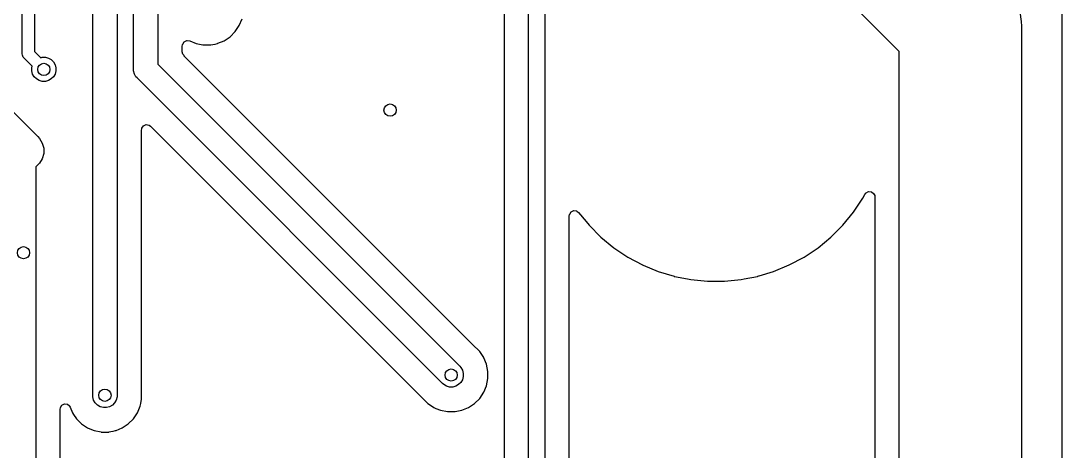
# Model space of a CAD drawing. Header units: inches. Extents: x 1.32 to 5.22, y -7.01 to -1.14.
# Drawn here: x 2.419 to 3.425, y -5.133 to -4.717 of the extents above; entities that cross this region are included whole.
import ezdxf

# ---------------------------------------------------------------- set-up
doc = ezdxf.new("R2010")
doc.units = ezdxf.units.IN
doc.header["$MEASUREMENT"] = 0
doc.layers.add('F.Cu', color=13, linetype='CONTINUOUS', true_color=0xc83434)

msp = doc.modelspace()

# ---------------------------------------------------------------- linework, layer by layer
at = {"layer": 'F.Cu', "linetype": 'CONTINUOUS'}
for p, q in [((2.4319, -3.8827), (2.4319, -4.7464)), ((2.4201, -4.7488), (2.4201, -3.8851)), ((3.4252, -5.2756), (3.4252, -4.5127)), ((2.4882, -5.0787), (2.4882, -4.5472)), ((2.5118, -4.5521), (2.5118, -5.0787)), ((2.5276, -4.7638), (2.5276, -4.5669)), ((2.5512, -4.5718), (2.5512, -4.7589)), ((2.9094, -5.4764), (2.9094, -4.5953)), ((2.9252, -4.5953), (2.9252, -5.4731)), ((2.8858, -4.6046), (2.8858, -5.4795)), ((3.2677, -4.7465), (3.1275, -4.6063)), ((3.3842, -4.7082), (3.3856, -4.7174)), ((2.6298, -4.7215), (2.6325, -4.7151)), ((3.3856, -4.7174), (3.3858, -4.722)), ((2.621, -4.7323), (2.626, -4.7273)), ((2.626, -4.7273), (2.6279, -4.7244)), ((2.6279, -4.7244), (2.6298, -4.7215)), ((2.6298, -4.7215), (2.6298, -4.7215)), ((3.3858, -4.722), (3.3858, -5.3889)), ((2.5748, -4.7413), (2.575, -4.74)), ((2.575, -4.74), (2.5751, -4.7397)), ((2.5751, -4.7397), (2.5752, -4.7394)), ((2.5752, -4.7394), (2.5767, -4.7371)), ((2.5767, -4.7371), (2.5792, -4.736)), ((2.5792, -4.736), (2.5794, -4.7359)), ((2.5794, -4.7359), (2.5819, -4.7363)), ((2.5819, -4.7363), (2.5881, -4.7388)), ((2.5881, -4.7388), (2.5881, -4.7388)), ((2.5881, -4.7388), (2.5881, -4.7388)), ((2.5881, -4.7388), (2.5881, -4.7388)), ((2.5881, -4.7388), (2.5946, -4.7401)), ((2.5946, -4.7401), (2.5947, -4.7401)), ((2.5947, -4.7401), (2.5949, -4.7402)), ((2.5949, -4.7402), (2.6019, -4.7402)), ((2.6019, -4.7402), (2.6021, -4.7402)), ((2.6021, -4.7402), (2.6024, -4.7401)), ((2.6024, -4.7401), (2.6042, -4.7397)), ((2.6042, -4.7397), (2.6065, -4.7393)), ((2.6042, -4.7397), (2.6042, -4.7397)), ((2.6065, -4.7393), (2.6088, -4.7388)), ((2.6088, -4.7388), (2.6088, -4.7388)), ((2.6088, -4.7388), (2.6088, -4.7388)), ((2.6088, -4.7388), (2.6088, -4.7388)), ((2.6088, -4.7388), (2.6088, -4.7388)), ((2.6088, -4.7388), (2.6089, -4.7388)), ((2.6089, -4.7388), (2.6092, -4.7386)), ((2.6092, -4.7386), (2.6152, -4.7361)), ((2.6092, -4.7386), (2.6092, -4.7386)), ((2.6152, -4.7361), (2.621, -4.7323)), ((2.6152, -4.7361), (2.6152, -4.7361)), ((2.6152, -4.7361), (2.6152, -4.7361)), ((2.4202, -4.75), (2.4201, -4.7488)), ((2.4211, -4.7521), (2.4202, -4.75)), ((2.4319, -4.7464), (2.438, -4.7525)), ((2.5748, -4.7467), (2.5748, -4.7413)), ((2.5754, -4.749), (2.5748, -4.7467)), ((2.5759, -4.7499), (2.5754, -4.749)), ((2.5765, -4.7505), (2.5759, -4.7499)), ((2.5767, -4.751), (2.5765, -4.7505)), ((3.2677, -5.4134), (3.2677, -4.7465)), ((2.4218, -4.753), (2.4211, -4.7521)), ((2.4296, -4.7608), (2.4218, -4.753)), ((2.438, -4.7525), (2.4394, -4.7521)), ((2.4394, -4.7521), (2.4425, -4.7521)), ((2.4425, -4.7521), (2.4455, -4.7529)), ((2.4455, -4.7529), (2.4481, -4.7544)), ((2.4481, -4.7544), (2.4503, -4.7566)), ((2.4503, -4.7566), (2.4519, -4.7593)), ((2.4519, -4.7593), (2.4527, -4.7622)), ((2.5512, -4.7589), (2.843, -5.0507)), ((2.8572, -5.0315), (2.5767, -4.751)), ((2.4292, -4.7622), (2.4296, -4.7608)), ((2.4292, -4.7653), (2.4292, -4.7622)), ((2.43, -4.7683), (2.4292, -4.7653)), ((2.4316, -4.771), (2.43, -4.7683)), ((2.4519, -4.7683), (2.4503, -4.771)), ((2.4527, -4.7653), (2.4519, -4.7683)), ((2.4527, -4.7622), (2.4527, -4.7653)), ((2.5277, -4.7653), (2.5276, -4.7638)), ((2.5285, -4.7683), (2.5277, -4.7653)), ((2.53, -4.771), (2.5285, -4.7683)), ((2.4338, -4.7731), (2.4316, -4.771)), ((2.4364, -4.7747), (2.4338, -4.7731)), ((2.4394, -4.7755), (2.4364, -4.7747)), ((2.4425, -4.7755), (2.4394, -4.7755)), ((2.4455, -4.7747), (2.4425, -4.7755)), ((2.4481, -4.7731), (2.4455, -4.7747)), ((2.4503, -4.771), (2.4481, -4.7731)), ((2.531, -4.7721), (2.53, -4.771)), ((2.8263, -5.0674), (2.531, -4.7721)), ((2.4113, -4.8048), (2.4352, -4.8286)), ((2.5357, -4.8211), (2.5358, -4.8207)), ((2.5358, -4.8207), (2.5373, -4.8184)), ((2.5373, -4.8184), (2.5398, -4.8172)), ((2.5398, -4.8172), (2.5425, -4.8176)), ((2.5425, -4.8176), (2.5428, -4.8177)), ((2.5428, -4.8177), (2.5442, -4.8187)), ((2.5442, -4.8187), (2.8071, -5.0817)), ((2.4352, -4.8286), (2.4369, -4.8305)), ((2.4369, -4.8305), (2.4394, -4.835)), ((2.5355, -4.8225), (2.5357, -4.8211)), ((2.5355, -5.0822), (2.5355, -4.8225)), ((2.4394, -4.835), (2.4408, -4.84)), ((2.4408, -4.84), (2.4408, -4.8451)), ((2.4394, -4.8501), (2.4369, -4.8545)), ((2.4408, -4.8451), (2.4394, -4.8501)), ((2.4332, -4.8581), (2.4331, -4.8582)), ((2.4331, -4.8582), (2.4331, -5.3436)), ((2.4369, -4.8545), (2.4332, -4.8581)), ((3.2235, -4.9018), (3.2326, -4.8883)), ((3.2326, -4.8883), (3.2346, -4.8846)), ((3.2346, -4.8846), (3.2354, -4.8834)), ((3.2354, -4.8834), (3.2357, -4.8831)), ((3.2357, -4.8831), (3.2381, -4.8818)), ((3.2381, -4.8818), (3.2408, -4.882)), ((3.2408, -4.882), (3.243, -4.8836)), ((3.243, -4.8836), (3.244, -4.8857)), ((3.244, -4.8857), (3.244, -4.8858)), ((3.244, -4.8858), (3.2441, -4.8867)), ((3.2441, -4.8867), (3.2441, -5.4188)), ((2.9492, -4.9037), (2.9506, -4.9014)), ((2.9506, -4.9014), (2.9532, -4.9002)), ((2.9532, -4.9002), (2.9559, -4.9006)), ((2.9559, -4.9006), (2.956, -4.9007)), ((2.956, -4.9007), (2.9578, -4.902)), ((2.9488, -4.9055), (2.949, -4.9041)), ((2.9488, -5.2327), (2.9488, -4.9055)), ((2.949, -4.9041), (2.9492, -4.9037)), ((2.9578, -4.902), (2.9651, -4.9109)), ((2.9651, -4.9109), (2.9679, -4.9143)), ((3.2132, -4.9143), (3.2235, -4.9018)), ((2.9679, -4.9143), (2.9794, -4.9258)), ((3.2017, -4.9258), (3.2132, -4.9143)), ((2.9794, -4.9258), (2.9794, -4.9258)), ((2.9794, -4.9258), (2.9794, -4.9259)), ((2.9794, -4.9259), (2.9919, -4.9361)), ((3.1892, -4.9361), (3.2017, -4.9258)), ((2.9919, -4.9361), (2.9947, -4.938)), ((2.9947, -4.938), (3.0054, -4.9452)), ((3.1757, -4.9452), (3.1892, -4.9361)), ((3.0054, -4.9452), (3.0055, -4.9452)), ((3.0055, -4.9452), (3.0055, -4.9452)), ((3.0055, -4.9452), (3.0196, -4.9527)), ((3.1613, -4.9528), (3.1757, -4.9452)), ((3.0196, -4.9527), (3.0196, -4.9527)), ((3.0196, -4.9527), (3.0197, -4.9528)), ((3.0197, -4.9528), (3.0198, -4.9528)), ((3.0198, -4.9528), (3.0198, -4.9528)), ((3.0198, -4.9528), (3.0198, -4.9528)), ((3.0198, -4.9528), (3.0198, -4.9528)), ((3.0198, -4.9528), (3.0198, -4.9528)), ((3.0198, -4.9528), (3.0199, -4.9529)), ((3.0199, -4.9529), (3.0201, -4.953)), ((3.0201, -4.953), (3.0348, -4.959)), ((3.0348, -4.959), (3.0503, -4.9637)), ((3.1323, -4.9633), (3.1463, -4.959)), ((3.1463, -4.959), (3.1613, -4.9528)), ((3.0503, -4.9637), (3.0503, -4.9637)), ((3.0503, -4.9637), (3.0503, -4.9638)), ((3.0503, -4.9638), (3.0503, -4.9638)), ((3.0503, -4.9638), (3.0503, -4.9638)), ((3.0503, -4.9638), (3.0503, -4.9638)), ((3.0503, -4.9638), (3.0503, -4.9638)), ((3.0503, -4.9638), (3.0503, -4.9638)), ((3.0503, -4.9638), (3.0503, -4.9638)), ((3.0503, -4.9638), (3.0504, -4.9638)), ((3.0504, -4.9638), (3.0632, -4.9663)), ((3.0632, -4.9663), (3.0663, -4.9669)), ((3.0663, -4.9669), (3.0824, -4.9685)), ((3.0824, -4.9685), (3.0824, -4.9685)), ((3.0824, -4.9685), (3.0987, -4.9685)), ((3.0987, -4.9685), (3.1148, -4.9669)), ((3.0987, -4.9685), (3.0987, -4.9685)), ((3.1148, -4.9669), (3.1179, -4.9663)), ((3.1179, -4.9663), (3.1306, -4.9638)), ((3.1306, -4.9638), (3.1306, -4.9638)), ((3.1306, -4.9638), (3.1307, -4.9638)), ((3.1307, -4.9638), (3.1307, -4.9638)), ((3.1307, -4.9638), (3.1308, -4.9638)), ((3.1308, -4.9638), (3.1309, -4.9637)), ((3.1308, -4.9638), (3.1308, -4.9638)), ((3.1308, -4.9638), (3.1308, -4.9638)), ((3.1308, -4.9638), (3.1308, -4.9638)), ((3.1309, -4.9637), (3.132, -4.9634)), ((3.132, -4.9634), (3.1323, -4.9633)), ((3.132, -4.9634), (3.132, -4.9634)), ((2.8603, -5.0346), (2.8572, -5.0315)), ((2.8622, -5.0365), (2.8603, -5.0346)), ((2.8661, -5.0423), (2.8622, -5.0365)), ((2.8622, -5.0365), (2.8622, -5.0365)), ((2.8622, -5.0365), (2.8622, -5.0365)), ((2.8661, -5.0424), (2.8661, -5.0423)), ((2.8662, -5.0426), (2.8661, -5.0424)), ((2.843, -5.0507), (2.844, -5.0519)), ((2.844, -5.0519), (2.8456, -5.0545)), ((2.8687, -5.0487), (2.8662, -5.0426)), ((2.8701, -5.0556), (2.8687, -5.0487)), ((2.8456, -5.0545), (2.8464, -5.0575)), ((2.8464, -5.0606), (2.8456, -5.0636)), ((2.8464, -5.0575), (2.8464, -5.0606)), ((2.8687, -5.0694), (2.8701, -5.0625)), ((2.8701, -5.0625), (2.8701, -5.0556)), ((2.8275, -5.0684), (2.8263, -5.0674)), ((2.8301, -5.07), (2.8275, -5.0684)), ((2.8331, -5.0708), (2.8301, -5.07)), ((2.8362, -5.0708), (2.8331, -5.0708)), ((2.8392, -5.07), (2.8362, -5.0708)), ((2.8418, -5.0684), (2.8392, -5.07)), ((2.844, -5.0662), (2.8418, -5.0684)), ((2.8456, -5.0636), (2.844, -5.0662)), ((2.8661, -5.0758), (2.8687, -5.0694)), ((2.4883, -5.0803), (2.4882, -5.0787)), ((2.4891, -5.0833), (2.4883, -5.0803)), ((2.5117, -5.0803), (2.5109, -5.0833)), ((2.5118, -5.0787), (2.5117, -5.0803)), ((2.5346, -5.0866), (2.5354, -5.0823)), ((2.5354, -5.0823), (2.5355, -5.0822)), ((2.8071, -5.0817), (2.812, -5.0866)), ((2.8572, -5.0866), (2.8622, -5.0817)), ((2.8622, -5.0817), (2.8661, -5.0758)), ((2.8622, -5.0817), (2.8622, -5.0817)), ((2.8622, -5.0817), (2.8622, -5.0817)), ((2.4567, -5.0921), (2.4569, -5.0907)), ((2.4567, -5.2393), (2.4567, -5.0921)), ((2.4569, -5.0907), (2.457, -5.0905)), ((2.457, -5.0904), (2.4585, -5.0881)), ((2.457, -5.0905), (2.457, -5.0904)), ((2.4585, -5.0881), (2.461, -5.087)), ((2.461, -5.087), (2.4637, -5.0873)), ((2.4637, -5.0873), (2.4657, -5.0889)), ((2.4657, -5.0889), (2.4658, -5.0891)), ((2.4658, -5.0891), (2.4663, -5.0901)), ((2.4663, -5.0901), (2.4686, -5.0955)), ((2.4906, -5.0859), (2.4891, -5.0833)), ((2.4928, -5.0881), (2.4906, -5.0859)), ((2.4955, -5.0897), (2.4928, -5.0881)), ((2.4985, -5.0905), (2.4955, -5.0897)), ((2.5015, -5.0905), (2.4985, -5.0905)), ((2.5045, -5.0897), (2.5015, -5.0905)), ((2.5072, -5.0881), (2.5045, -5.0897)), ((2.5094, -5.0859), (2.5072, -5.0881)), ((2.5109, -5.0833), (2.5094, -5.0859)), ((2.5314, -5.0955), (2.5341, -5.0891)), ((2.5341, -5.0891), (2.5346, -5.0866)), ((2.5346, -5.0866), (2.5346, -5.0866)), ((2.812, -5.0866), (2.812, -5.0866)), ((2.812, -5.0866), (2.8137, -5.0877)), ((2.8137, -5.0877), (2.8179, -5.0905)), ((2.8179, -5.0905), (2.8179, -5.0905)), ((2.8179, -5.0905), (2.8179, -5.0905)), ((2.8179, -5.0905), (2.8186, -5.0908)), ((2.8186, -5.0908), (2.8197, -5.0913)), ((2.8197, -5.0913), (2.8243, -5.0931)), ((2.845, -5.0931), (2.8514, -5.0905)), ((2.8514, -5.0905), (2.8572, -5.0866)), ((2.8572, -5.0866), (2.8572, -5.0866)), ((2.8572, -5.0866), (2.8572, -5.0866)), ((2.8572, -5.0866), (2.8572, -5.0866)), ((2.4686, -5.0955), (2.4686, -5.0955)), ((2.4686, -5.0955), (2.4697, -5.0972)), ((2.4697, -5.0972), (2.4725, -5.1013)), ((2.4725, -5.1013), (2.4725, -5.1013)), ((2.4725, -5.1013), (2.4725, -5.1013)), ((2.4725, -5.1013), (2.4774, -5.1063)), ((2.5226, -5.1063), (2.5275, -5.1013)), ((2.5275, -5.1013), (2.5314, -5.0955)), ((2.8243, -5.0931), (2.831, -5.0945)), ((2.831, -5.0945), (2.8311, -5.0945)), ((2.8311, -5.0945), (2.8312, -5.0945)), ((2.8312, -5.0945), (2.8381, -5.0945)), ((2.8381, -5.0945), (2.8383, -5.0945)), ((2.8383, -5.0945), (2.8386, -5.0944)), ((2.8386, -5.0944), (2.845, -5.0931)), ((2.4774, -5.1063), (2.4774, -5.1063)), ((2.4774, -5.1063), (2.4774, -5.1063)), ((2.4774, -5.1063), (2.4832, -5.1102)), ((2.4832, -5.1102), (2.4832, -5.1102)), ((2.4832, -5.1102), (2.4853, -5.111)), ((2.4853, -5.111), (2.488, -5.1122)), ((2.488, -5.1122), (2.488, -5.1122)), ((2.488, -5.1122), (2.4886, -5.1124)), ((2.4886, -5.1124), (2.4897, -5.1128)), ((2.4897, -5.1128), (2.4897, -5.1128)), ((2.4897, -5.1128), (2.4897, -5.1128)), ((2.4897, -5.1128), (2.4962, -5.1141)), ((2.508, -5.1133), (2.5103, -5.1128)), ((2.5103, -5.1128), (2.5103, -5.1128)), ((2.5103, -5.1128), (2.5103, -5.1128)), ((2.5103, -5.1128), (2.5103, -5.1128)), ((2.5103, -5.1128), (2.5103, -5.1128)), ((2.5103, -5.1128), (2.5105, -5.1128)), ((2.5105, -5.1128), (2.5108, -5.1126)), ((2.5108, -5.1126), (2.5168, -5.1102)), ((2.5108, -5.1126), (2.5108, -5.1126)), ((2.5168, -5.1102), (2.5226, -5.1063)), ((2.5168, -5.1102), (2.5168, -5.1102)), ((2.5168, -5.1102), (2.5168, -5.1102)), ((2.4962, -5.1141), (2.4963, -5.1142)), ((2.4963, -5.1142), (2.4965, -5.1142)), ((2.4965, -5.1142), (2.5035, -5.1142)), ((2.5035, -5.1142), (2.5037, -5.1142)), ((2.5037, -5.1142), (2.504, -5.1141)), ((2.504, -5.1141), (2.5058, -5.1137)), ((2.5058, -5.1137), (2.508, -5.1133)), ((2.5058, -5.1137), (2.5058, -5.1137))]:
    msp.add_line(p, q, dxfattribs=at)
at = {"layer": 'F.Cu'}
for centre in [(2.4409, -4.7638), (2.7756, -4.8031), (2.4213, -4.9409), (2.8346, -5.0591), (2.5, -5.0787)]:
    msp.add_circle(centre, 0.00591, dxfattribs=at)

doc.saveas('drawing.dxf')
